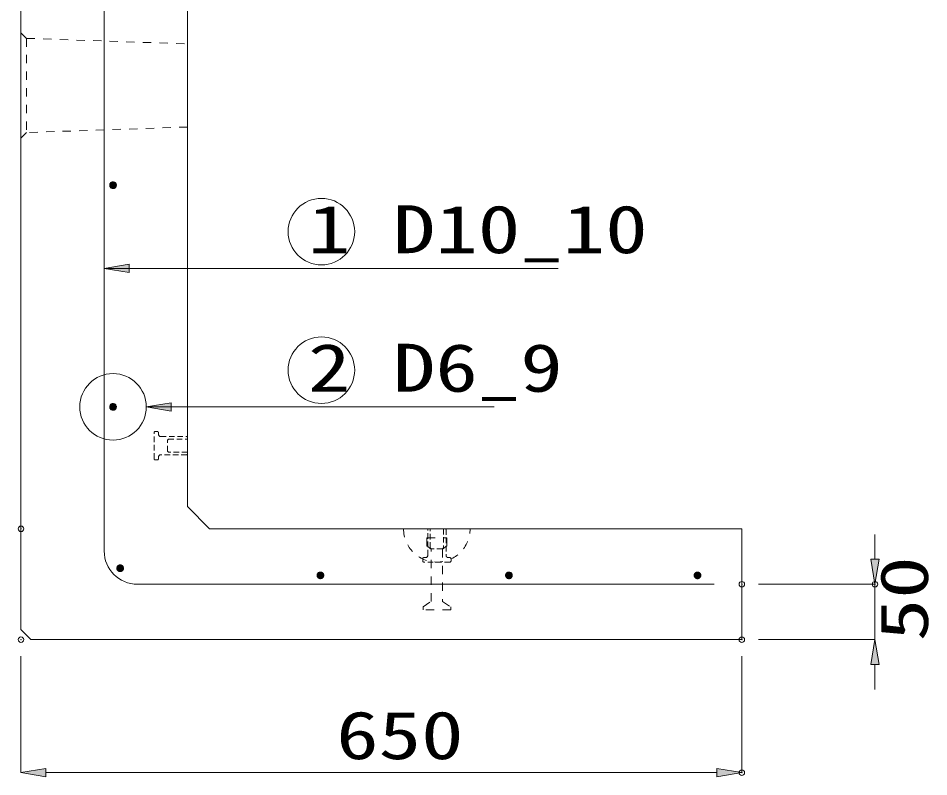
# Model space of a CAD drawing. Units: millimetres, scale not verified. Extents: x 0 to 6300, y 0 to 4455.
# Drawn here: x 3978 to 4799, y 754 to 1438 of the extents above; entities that cross this region are included whole.
import ezdxf
from ezdxf.enums import TextEntityAlignment as Align

# ---------------------------------------------------------------- set-up
doc = ezdxf.new("R2010")
doc.units = ezdxf.units.MM
doc.header["$LTSCALE"] = 10
doc.header["$PDMODE"] = 32
doc.header["$PDSIZE"] = 5
doc.linetypes.add('USER1', pattern=[1.5, 0.75, -0.75])
doc.linetypes.add('USER3', pattern=[0.75, 0.5, -0.25])
for name, color, linetype, lineweight in [('0_11', 7, 'USER1', 13), ('Defpoints_2', 7, 'Continuous', 13), ('S-1', 2, 'USER1', 13), ('S-2', 3, 'Continuous', 13), ('S-4', 4, 'USER3', 13), ('S-Dim', 1, 'Continuous', 13)]:
    doc.layers.add(name, color=color, linetype=linetype, lineweight=lineweight)
doc.styles.add('ＭＳ ゴシック', font='')
doc.styles.get('ＭＳ ゴシック').set_extended_font_data('MS Gothic')

msp = doc.modelspace()

# ---------------------------------------------------------------- hatches: boundary and pattern name
at = {"layer": 'S-2'}
for points in [[(4066.5, 1287.5), (4066.48, 1287.88), (4066.41, 1288.25), (4066.29, 1288.6), (4066.13, 1288.95), (4065.93, 1289.26), (4065.69, 1289.55), (4065.41, 1289.81), (4065.11, 1290.03), (4064.78, 1290.21), (4064.43, 1290.35), (4064.06, 1290.45), (4063.69, 1290.49), (4063.31, 1290.49), (4062.94, 1290.45), (4062.57, 1290.35), (4062.22, 1290.21), (4061.89, 1290.03), (4061.59, 1289.81), (4061.31, 1289.55), (4061.07, 1289.26), (4060.87, 1288.95), (4060.71, 1288.6), (4060.59, 1288.25), (4060.52, 1287.88), (4060.5, 1287.5), (4063.5, 1287.5)], [(4060.5, 1287.5), (4060.52, 1287.12), (4060.59, 1286.75), (4060.71, 1286.4), (4060.87, 1286.05), (4061.07, 1285.74), (4061.31, 1285.45), (4061.59, 1285.19), (4061.89, 1284.97), (4062.22, 1284.79), (4062.57, 1284.65), (4062.94, 1284.55), (4063.31, 1284.51), (4063.69, 1284.51), (4064.06, 1284.55), (4064.43, 1284.65), (4064.78, 1284.79), (4065.11, 1284.97), (4065.41, 1285.19), (4065.69, 1285.45), (4065.93, 1285.74), (4066.13, 1286.05), (4066.29, 1286.4), (4066.41, 1286.75), (4066.48, 1287.12), (4066.5, 1287.5), (4063.5, 1287.5)], [(4066.5, 1087.5), (4066.48, 1087.88), (4066.41, 1088.25), (4066.29, 1088.6), (4066.13, 1088.95), (4065.93, 1089.26), (4065.69, 1089.55), (4065.41, 1089.81), (4065.11, 1090.03), (4064.78, 1090.21), (4064.43, 1090.35), (4064.06, 1090.45), (4063.69, 1090.49), (4063.31, 1090.49), (4062.94, 1090.45), (4062.57, 1090.35), (4062.22, 1090.21), (4061.89, 1090.03), (4061.59, 1089.81), (4061.31, 1089.55), (4061.07, 1089.26), (4060.87, 1088.95), (4060.71, 1088.6), (4060.59, 1088.25), (4060.52, 1087.88), (4060.5, 1087.5), (4063.5, 1087.5)], [(4060.5, 1087.5), (4060.52, 1087.12), (4060.59, 1086.75), (4060.71, 1086.4), (4060.87, 1086.05), (4061.07, 1085.74), (4061.31, 1085.45), (4061.59, 1085.19), (4061.89, 1084.97), (4062.22, 1084.79), (4062.57, 1084.65), (4062.94, 1084.55), (4063.31, 1084.51), (4063.69, 1084.51), (4064.06, 1084.55), (4064.43, 1084.65), (4064.78, 1084.79), (4065.11, 1084.97), (4065.41, 1085.19), (4065.69, 1085.45), (4065.93, 1085.74), (4066.13, 1086.05), (4066.29, 1086.4), (4066.41, 1086.75), (4066.48, 1087.12), (4066.5, 1087.5), (4063.5, 1087.5)], [(4072.94, 941.94), (4072.92, 942.32), (4072.85, 942.69), (4072.73, 943.05), (4072.57, 943.39), (4072.37, 943.71), (4072.13, 944), (4071.86, 944.26), (4071.55, 944.48), (4071.22, 944.66), (4070.87, 944.8), (4070.51, 944.89), (4070.13, 944.94), (4069.76, 944.94), (4069.38, 944.89), (4069.02, 944.8), (4068.67, 944.66), (4068.34, 944.48), (4068.03, 944.26), (4067.76, 944), (4067.52, 943.71), (4067.31, 943.39), (4067.15, 943.05), (4067.04, 942.69), (4066.97, 942.32), (4066.94, 941.94), (4069.94, 941.94)], [(4066.94, 941.94), (4066.97, 941.57), (4067.04, 941.2), (4067.15, 940.84), (4067.31, 940.5), (4067.52, 940.18), (4067.76, 939.89), (4068.03, 939.63), (4068.34, 939.41), (4068.67, 939.23), (4069.02, 939.09), (4069.38, 939), (4069.76, 938.95), (4070.13, 938.95), (4070.51, 939), (4070.87, 939.09), (4071.22, 939.23), (4071.55, 939.41), (4071.86, 939.63), (4072.13, 939.89), (4072.37, 940.18), (4072.57, 940.5), (4072.73, 940.84), (4072.85, 941.2), (4072.92, 941.57), (4072.94, 941.94), (4069.94, 941.94)], [(4253.5, 935.5), (4253.48, 935.88), (4253.41, 936.25), (4253.29, 936.6), (4253.13, 936.95), (4252.93, 937.26), (4252.69, 937.55), (4252.41, 937.81), (4252.11, 938.03), (4251.78, 938.21), (4251.43, 938.35), (4251.06, 938.45), (4250.69, 938.49), (4250.31, 938.49), (4249.94, 938.45), (4249.57, 938.35), (4249.22, 938.21), (4248.89, 938.03), (4248.59, 937.81), (4248.31, 937.55), (4248.07, 937.26), (4247.87, 936.95), (4247.71, 936.6), (4247.59, 936.25), (4247.52, 935.88), (4247.5, 935.5), (4250.5, 935.5)], [(4423.5, 935.5), (4423.48, 935.88), (4423.41, 936.25), (4423.29, 936.6), (4423.13, 936.95), (4422.93, 937.26), (4422.69, 937.55), (4422.41, 937.81), (4422.11, 938.03), (4421.78, 938.21), (4421.43, 938.35), (4421.06, 938.45), (4420.69, 938.49), (4420.31, 938.49), (4419.94, 938.45), (4419.57, 938.35), (4419.22, 938.21), (4418.89, 938.03), (4418.59, 937.81), (4418.31, 937.55), (4418.07, 937.26), (4417.87, 936.95), (4417.71, 936.6), (4417.59, 936.25), (4417.52, 935.88), (4417.5, 935.5), (4420.5, 935.5)], [(4593.5, 935.5), (4593.48, 935.88), (4593.41, 936.25), (4593.29, 936.6), (4593.13, 936.95), (4592.93, 937.26), (4592.69, 937.55), (4592.41, 937.81), (4592.11, 938.03), (4591.78, 938.21), (4591.43, 938.35), (4591.06, 938.45), (4590.69, 938.49), (4590.31, 938.49), (4589.94, 938.45), (4589.57, 938.35), (4589.22, 938.21), (4588.89, 938.03), (4588.59, 937.81), (4588.31, 937.55), (4588.07, 937.26), (4587.87, 936.95), (4587.71, 936.6), (4587.59, 936.25), (4587.52, 935.88), (4587.5, 935.5), (4590.5, 935.5)], [(4247.5, 935.5), (4247.52, 935.12), (4247.59, 934.75), (4247.71, 934.4), (4247.87, 934.05), (4248.07, 933.74), (4248.31, 933.45), (4248.59, 933.19), (4248.89, 932.97), (4249.22, 932.79), (4249.57, 932.65), (4249.94, 932.55), (4250.31, 932.51), (4250.69, 932.51), (4251.06, 932.55), (4251.43, 932.65), (4251.78, 932.79), (4252.11, 932.97), (4252.41, 933.19), (4252.69, 933.45), (4252.93, 933.74), (4253.13, 934.05), (4253.29, 934.4), (4253.41, 934.75), (4253.48, 935.12), (4253.5, 935.5), (4250.5, 935.5)], [(4417.5, 935.5), (4417.52, 935.12), (4417.59, 934.75), (4417.71, 934.4), (4417.87, 934.05), (4418.07, 933.74), (4418.31, 933.45), (4418.59, 933.19), (4418.89, 932.97), (4419.22, 932.79), (4419.57, 932.65), (4419.94, 932.55), (4420.31, 932.51), (4420.69, 932.51), (4421.06, 932.55), (4421.43, 932.65), (4421.78, 932.79), (4422.11, 932.97), (4422.41, 933.19), (4422.69, 933.45), (4422.93, 933.74), (4423.13, 934.05), (4423.29, 934.4), (4423.41, 934.75), (4423.48, 935.12), (4423.5, 935.5), (4420.5, 935.5)], [(4587.5, 935.5), (4587.52, 935.12), (4587.59, 934.75), (4587.71, 934.4), (4587.87, 934.05), (4588.07, 933.74), (4588.31, 933.45), (4588.59, 933.19), (4588.89, 932.97), (4589.22, 932.79), (4589.57, 932.65), (4589.94, 932.55), (4590.31, 932.51), (4590.69, 932.51), (4591.06, 932.55), (4591.43, 932.65), (4591.78, 932.79), (4592.11, 932.97), (4592.41, 933.19), (4592.69, 933.45), (4592.93, 933.74), (4593.13, 934.05), (4593.29, 934.4), (4593.41, 934.75), (4593.48, 935.12), (4593.5, 935.5), (4590.5, 935.5)]]:
    msp.add_hatch(color=256, dxfattribs=at).paths.add_polyline_path(points)
at = {"layer": 'S-Dim'}
for points in [[(4078, 1208.75), (4078, 1216.25), (4055.5, 1212.5)], [(4116, 1083.75), (4116, 1091.25), (4093.5, 1087.5)], [(4746.75, 950), (4754.25, 950), (4750.5, 927.5)], [(4746.75, 855), (4754.25, 855), (4750.5, 877.5)], [(4003, 761.25), (4003, 753.75), (3980.5, 757.5)], [(4608, 761.25), (4608, 753.75), (4630.5, 757.5)]]:
    msp.add_hatch(color=256, dxfattribs=at).paths.add_polyline_path(points)

# ---------------------------------------------------------------- linework, layer by layer
at = {"layer": '0_11'}
for p, q in [((3980.5, 1425), (3985.5, 1420)), ((3985.5, 1420), (4130.5, 1415)), ((3985.5, 1420), (3985.5, 1335)), ((4130.5, 1340), (3985.5, 1335)), ((3985.5, 1335), (3980.5, 1330))]:
    msp.add_line(p, q, dxfattribs=at)
at = {"layer": 'Defpoints_2'}
for p in [(3980.5, 977.5), (3980.5, 977.5), (4630.5, 927.5), (4750.5, 927.5), (3980.5, 877.5), (3980.5, 877.5), (3980.5, 877.5), (4630.5, 877.5), (4630.5, 877.5), (4630.5, 757.5)]:
    msp.add_point(p, dxfattribs=at)
at = {"layer": 'S-1', "linetype": 'Continuous'}
for p, q in [((3980.5, 886.5), (3980.5, 1772.5)), ((4130.5, 1772.5), (4130.5, 997.5)), ((4130.5, 997.5), (4150.5, 977.5)), ((4150.5, 977.5), (4630.5, 977.5)), ((4323, 977.5), (4388, 977.5)), ((4630.5, 977.5), (4630.5, 877.5)), ((3989.5, 877.5), (3980.5, 886.5)), ((4630.5, 877.5), (3989.5, 877.5))]:
    msp.add_line(p, q, dxfattribs=at)
at = {"layer": 'S-1'}
msp.add_line((4385.5, 977.5), (4325.5, 977.5), dxfattribs=at)
msp.add_arc((4355.5, 977.5), 30, 180, 0, dxfattribs=at)
at = {"layer": 'S-2'}
for p, q in [((4055.5, 957.5), (4055.5, 1502.5)), ((4605.5, 927.5), (4085.5, 927.5))]:
    msp.add_line(p, q, dxfattribs=at)
for points in [[(4066.5, 1287.5), (4066.48, 1287.88), (4066.41, 1288.25), (4066.29, 1288.6), (4066.13, 1288.95), (4065.93, 1289.26), (4065.69, 1289.55), (4065.41, 1289.81), (4065.11, 1290.03), (4064.78, 1290.21), (4064.43, 1290.35), (4064.06, 1290.45), (4063.69, 1290.49), (4063.31, 1290.49), (4062.94, 1290.45), (4062.57, 1290.35), (4062.22, 1290.21), (4061.89, 1290.03), (4061.59, 1289.81), (4061.31, 1289.55), (4061.07, 1289.26), (4060.87, 1288.95), (4060.71, 1288.6), (4060.59, 1288.25), (4060.52, 1287.88), (4060.5, 1287.5), (4063.5, 1287.5)], [(4060.5, 1287.5), (4060.52, 1287.12), (4060.59, 1286.75), (4060.71, 1286.4), (4060.87, 1286.05), (4061.07, 1285.74), (4061.31, 1285.45), (4061.59, 1285.19), (4061.89, 1284.97), (4062.22, 1284.79), (4062.57, 1284.65), (4062.94, 1284.55), (4063.31, 1284.51), (4063.69, 1284.51), (4064.06, 1284.55), (4064.43, 1284.65), (4064.78, 1284.79), (4065.11, 1284.97), (4065.41, 1285.19), (4065.69, 1285.45), (4065.93, 1285.74), (4066.13, 1286.05), (4066.29, 1286.4), (4066.41, 1286.75), (4066.48, 1287.12), (4066.5, 1287.5), (4063.5, 1287.5)], [(4066.5, 1087.5), (4066.48, 1087.88), (4066.41, 1088.25), (4066.29, 1088.6), (4066.13, 1088.95), (4065.93, 1089.26), (4065.69, 1089.55), (4065.41, 1089.81), (4065.11, 1090.03), (4064.78, 1090.21), (4064.43, 1090.35), (4064.06, 1090.45), (4063.69, 1090.49), (4063.31, 1090.49), (4062.94, 1090.45), (4062.57, 1090.35), (4062.22, 1090.21), (4061.89, 1090.03), (4061.59, 1089.81), (4061.31, 1089.55), (4061.07, 1089.26), (4060.87, 1088.95), (4060.71, 1088.6), (4060.59, 1088.25), (4060.52, 1087.88), (4060.5, 1087.5), (4063.5, 1087.5)], [(4060.5, 1087.5), (4060.52, 1087.12), (4060.59, 1086.75), (4060.71, 1086.4), (4060.87, 1086.05), (4061.07, 1085.74), (4061.31, 1085.45), (4061.59, 1085.19), (4061.89, 1084.97), (4062.22, 1084.79), (4062.57, 1084.65), (4062.94, 1084.55), (4063.31, 1084.51), (4063.69, 1084.51), (4064.06, 1084.55), (4064.43, 1084.65), (4064.78, 1084.79), (4065.11, 1084.97), (4065.41, 1085.19), (4065.69, 1085.45), (4065.93, 1085.74), (4066.13, 1086.05), (4066.29, 1086.4), (4066.41, 1086.75), (4066.48, 1087.12), (4066.5, 1087.5), (4063.5, 1087.5)], [(4072.94, 941.94), (4072.92, 942.32), (4072.85, 942.69), (4072.73, 943.05), (4072.57, 943.39), (4072.37, 943.71), (4072.13, 944), (4071.86, 944.26), (4071.55, 944.48), (4071.22, 944.66), (4070.87, 944.8), (4070.51, 944.89), (4070.13, 944.94), (4069.76, 944.94), (4069.38, 944.89), (4069.02, 944.8), (4068.67, 944.66), (4068.34, 944.48), (4068.03, 944.26), (4067.76, 944), (4067.52, 943.71), (4067.31, 943.39), (4067.15, 943.05), (4067.04, 942.69), (4066.97, 942.32), (4066.94, 941.94), (4069.94, 941.94)], [(4066.94, 941.94), (4066.97, 941.57), (4067.04, 941.2), (4067.15, 940.84), (4067.31, 940.5), (4067.52, 940.18), (4067.76, 939.89), (4068.03, 939.63), (4068.34, 939.41), (4068.67, 939.23), (4069.02, 939.09), (4069.38, 939), (4069.76, 938.95), (4070.13, 938.95), (4070.51, 939), (4070.87, 939.09), (4071.22, 939.23), (4071.55, 939.41), (4071.86, 939.63), (4072.13, 939.89), (4072.37, 940.18), (4072.57, 940.5), (4072.73, 940.84), (4072.85, 941.2), (4072.92, 941.57), (4072.94, 941.94), (4069.94, 941.94)], [(4253.5, 935.5), (4253.48, 935.88), (4253.41, 936.25), (4253.29, 936.6), (4253.13, 936.95), (4252.93, 937.26), (4252.69, 937.55), (4252.41, 937.81), (4252.11, 938.03), (4251.78, 938.21), (4251.43, 938.35), (4251.06, 938.45), (4250.69, 938.49), (4250.31, 938.49), (4249.94, 938.45), (4249.57, 938.35), (4249.22, 938.21), (4248.89, 938.03), (4248.59, 937.81), (4248.31, 937.55), (4248.07, 937.26), (4247.87, 936.95), (4247.71, 936.6), (4247.59, 936.25), (4247.52, 935.88), (4247.5, 935.5), (4250.5, 935.5)], [(4423.5, 935.5), (4423.48, 935.88), (4423.41, 936.25), (4423.29, 936.6), (4423.13, 936.95), (4422.93, 937.26), (4422.69, 937.55), (4422.41, 937.81), (4422.11, 938.03), (4421.78, 938.21), (4421.43, 938.35), (4421.06, 938.45), (4420.69, 938.49), (4420.31, 938.49), (4419.94, 938.45), (4419.57, 938.35), (4419.22, 938.21), (4418.89, 938.03), (4418.59, 937.81), (4418.31, 937.55), (4418.07, 937.26), (4417.87, 936.95), (4417.71, 936.6), (4417.59, 936.25), (4417.52, 935.88), (4417.5, 935.5), (4420.5, 935.5)], [(4593.5, 935.5), (4593.48, 935.88), (4593.41, 936.25), (4593.29, 936.6), (4593.13, 936.95), (4592.93, 937.26), (4592.69, 937.55), (4592.41, 937.81), (4592.11, 938.03), (4591.78, 938.21), (4591.43, 938.35), (4591.06, 938.45), (4590.69, 938.49), (4590.31, 938.49), (4589.94, 938.45), (4589.57, 938.35), (4589.22, 938.21), (4588.89, 938.03), (4588.59, 937.81), (4588.31, 937.55), (4588.07, 937.26), (4587.87, 936.95), (4587.71, 936.6), (4587.59, 936.25), (4587.52, 935.88), (4587.5, 935.5), (4590.5, 935.5)], [(4247.5, 935.5), (4247.52, 935.12), (4247.59, 934.75), (4247.71, 934.4), (4247.87, 934.05), (4248.07, 933.74), (4248.31, 933.45), (4248.59, 933.19), (4248.89, 932.97), (4249.22, 932.79), (4249.57, 932.65), (4249.94, 932.55), (4250.31, 932.51), (4250.69, 932.51), (4251.06, 932.55), (4251.43, 932.65), (4251.78, 932.79), (4252.11, 932.97), (4252.41, 933.19), (4252.69, 933.45), (4252.93, 933.74), (4253.13, 934.05), (4253.29, 934.4), (4253.41, 934.75), (4253.48, 935.12), (4253.5, 935.5), (4250.5, 935.5)], [(4417.5, 935.5), (4417.52, 935.12), (4417.59, 934.75), (4417.71, 934.4), (4417.87, 934.05), (4418.07, 933.74), (4418.31, 933.45), (4418.59, 933.19), (4418.89, 932.97), (4419.22, 932.79), (4419.57, 932.65), (4419.94, 932.55), (4420.31, 932.51), (4420.69, 932.51), (4421.06, 932.55), (4421.43, 932.65), (4421.78, 932.79), (4422.11, 932.97), (4422.41, 933.19), (4422.69, 933.45), (4422.93, 933.74), (4423.13, 934.05), (4423.29, 934.4), (4423.41, 934.75), (4423.48, 935.12), (4423.5, 935.5), (4420.5, 935.5)], [(4587.5, 935.5), (4587.52, 935.12), (4587.59, 934.75), (4587.71, 934.4), (4587.87, 934.05), (4588.07, 933.74), (4588.31, 933.45), (4588.59, 933.19), (4588.89, 932.97), (4589.22, 932.79), (4589.57, 932.65), (4589.94, 932.55), (4590.31, 932.51), (4590.69, 932.51), (4591.06, 932.55), (4591.43, 932.65), (4591.78, 932.79), (4592.11, 932.97), (4592.41, 933.19), (4592.69, 933.45), (4592.93, 933.74), (4593.13, 934.05), (4593.29, 934.4), (4593.41, 934.75), (4593.48, 935.12), (4593.5, 935.5), (4590.5, 935.5)]]:
    msp.add_lwpolyline(points, close=True, dxfattribs=at)
msp.add_arc((4085.5, 957.5), 30, 180, 270, dxfattribs=at)
at = {"layer": 'S-4'}
for p, q in [((4100.5, 1040.75), (4100.5, 1064.25)), ((4101.5, 1065.25), (4103.5, 1065.25)), ((4104.5, 1064.25), (4104.5, 1062.75)), ((4106.5, 1060.75), (4130, 1060.75)), ((4130, 1060.75), (4130.5, 1060.25)), ((4130.5, 1060.25), (4130.5, 1044.75)), ((4112.5, 1057.55), (4113.45, 1058.5)), ((4112.5, 1047.45), (4112.5, 1057.55)), ((4113.45, 1058.5), (4130.5, 1058.5)), ((4130, 1044.25), (4106.5, 1044.25)), ((4113.45, 1046.5), (4112.5, 1047.45)), ((4130.5, 1046.5), (4113.45, 1046.5)), ((4130.5, 1044.75), (4130, 1044.25)), ((4103.5, 1039.75), (4101.5, 1039.75)), ((4104.5, 1042.25), (4104.5, 1040.75)), ((4347.25, 977), (4347.75, 977.5)), ((4347.75, 977.5), (4363.25, 977.5)), ((4349.5, 960.45), (4349.5, 977.5)), ((4361.5, 977.5), (4361.5, 960.45)), ((4363.25, 977.5), (4363.75, 977)), ((4347.25, 953.5), (4347.25, 977)), ((4363.75, 977), (4363.75, 953.5)), ((4350.45, 959.5), (4349.5, 960.45)), ((4360.55, 959.5), (4350.45, 959.5)), ((4361.5, 960.45), (4360.55, 959.5)), ((4342.75, 948.5), (4342.75, 950.5)), ((4343.75, 951.5), (4345.25, 951.5)), ((4367.25, 947.5), (4343.75, 947.5)), ((4365.75, 951.5), (4367.25, 951.5)), ((4368.25, 950.5), (4368.25, 948.5))]:
    msp.add_line(p, q, dxfattribs=at)
at = {"layer": 'S-4', "linetype": 'USER1'}
for p, q in [((4346.5, 962), (4346.5, 969.5)), ((4346.5, 969.5), (4364.5, 969.5)), ((4364.5, 969.5), (4364.5, 962)), ((4350.5, 959), (4346.5, 962)), ((4364.5, 962), (4360.5, 959)), ((4350.5, 912), (4350.5, 959)), ((4360.5, 959), (4360.5, 912)), ((4343, 907), (4350.5, 912)), ((4360.5, 912), (4368, 907)), ((4343, 904.5), (4343, 907)), ((4368, 904.5), (4343, 904.5)), ((4368, 907), (4368, 904.5))]:
    msp.add_line(p, q, dxfattribs=at)
at = {"layer": 'S-4'}
for centre, radius, start, end in [((4101.5, 1064.25), 1, 90, 180), ((4103.5, 1064.25), 1, 0, 90), ((4106.5, 1062.75), 2, 180, 270), ((4106.5, 1042.25), 2, 90, 180), ((4101.5, 1040.75), 1, 180, 270), ((4103.5, 1040.75), 1, 270, 0), ((4345.25, 953.5), 2, 270, 0), ((4365.75, 953.5), 2, 180, 270), ((4343.75, 950.5), 1, 90, 180), ((4343.75, 948.5), 1, 180, 270), ((4367.25, 950.5), 1, 0, 90), ((4367.25, 948.5), 1, 270, 0)]:
    msp.add_arc(centre, radius, start, end, dxfattribs=at)
at = {"layer": 'S-Dim'}
for p, q in [((4055.5, 1212.5), (4210.5, 1212.5)), ((4210.5, 1212.5), (4220.5, 1212.5)), ((4220.5, 1212.5), (4231.75, 1212.5)), ((4231.75, 1212.5), (4464.85, 1212.5)), ((4093.5, 1087.5), (4210.5, 1087.5)), ((4210.5, 1087.5), (4220.5, 1087.5)), ((4220.5, 1087.5), (4231.75, 1087.5)), ((4231.75, 1087.5), (4407.25, 1087.5)), ((4750.5, 950), (4750.5, 972.5)), ((4645.5, 927.5), (4750.5, 927.5)), ((4750.5, 877.5), (4750.5, 927.5)), ((4645.5, 877.5), (4750.5, 877.5)), ((3980.5, 862.5), (3980.5, 757.5)), ((4630.5, 862.5), (4630.5, 757.5)), ((4750.5, 855), (4750.5, 832.5)), ((4003, 757.5), (4608, 757.5))]:
    msp.add_line(p, q, dxfattribs=at)
for points in [[(4078, 1208.75), (4078, 1216.25), (4055.5, 1212.5)], [(4116, 1083.75), (4116, 1091.25), (4093.5, 1087.5)], [(4746.75, 950), (4754.25, 950), (4750.5, 927.5)], [(4746.75, 855), (4754.25, 855), (4750.5, 877.5)], [(4003, 761.25), (4003, 753.75), (3980.5, 757.5)], [(4608, 761.25), (4608, 753.75), (4630.5, 757.5)]]:
    msp.add_lwpolyline(points, close=True, dxfattribs=at)
for centre in [(4251.38, 1245.62), (4251.38, 1120.62), (4063.5, 1087.5)]:
    msp.add_circle(centre, 30, dxfattribs=at)

# ---------------------------------------------------------------- texts
at = {"layer": 'S-Dim', "style": 'ＭＳ ゴシック', "width": 1.3}
for s, p in [('1 D10_10', (4239.25, 1213.17)), ('2 D6_9', (4239.25, 1088.17)), ('650', (4264.7, 756.67))]:
    msp.add_text(s, height=43.3, dxfattribs=at).set_placement(p, align=Align.BOTTOM_LEFT)
msp.add_text('50', height=43.3, rotation=90, dxfattribs=at).set_placement((4811.33, 876.1), align=Align.BOTTOM_LEFT)

doc.saveas('drawing.dxf')
